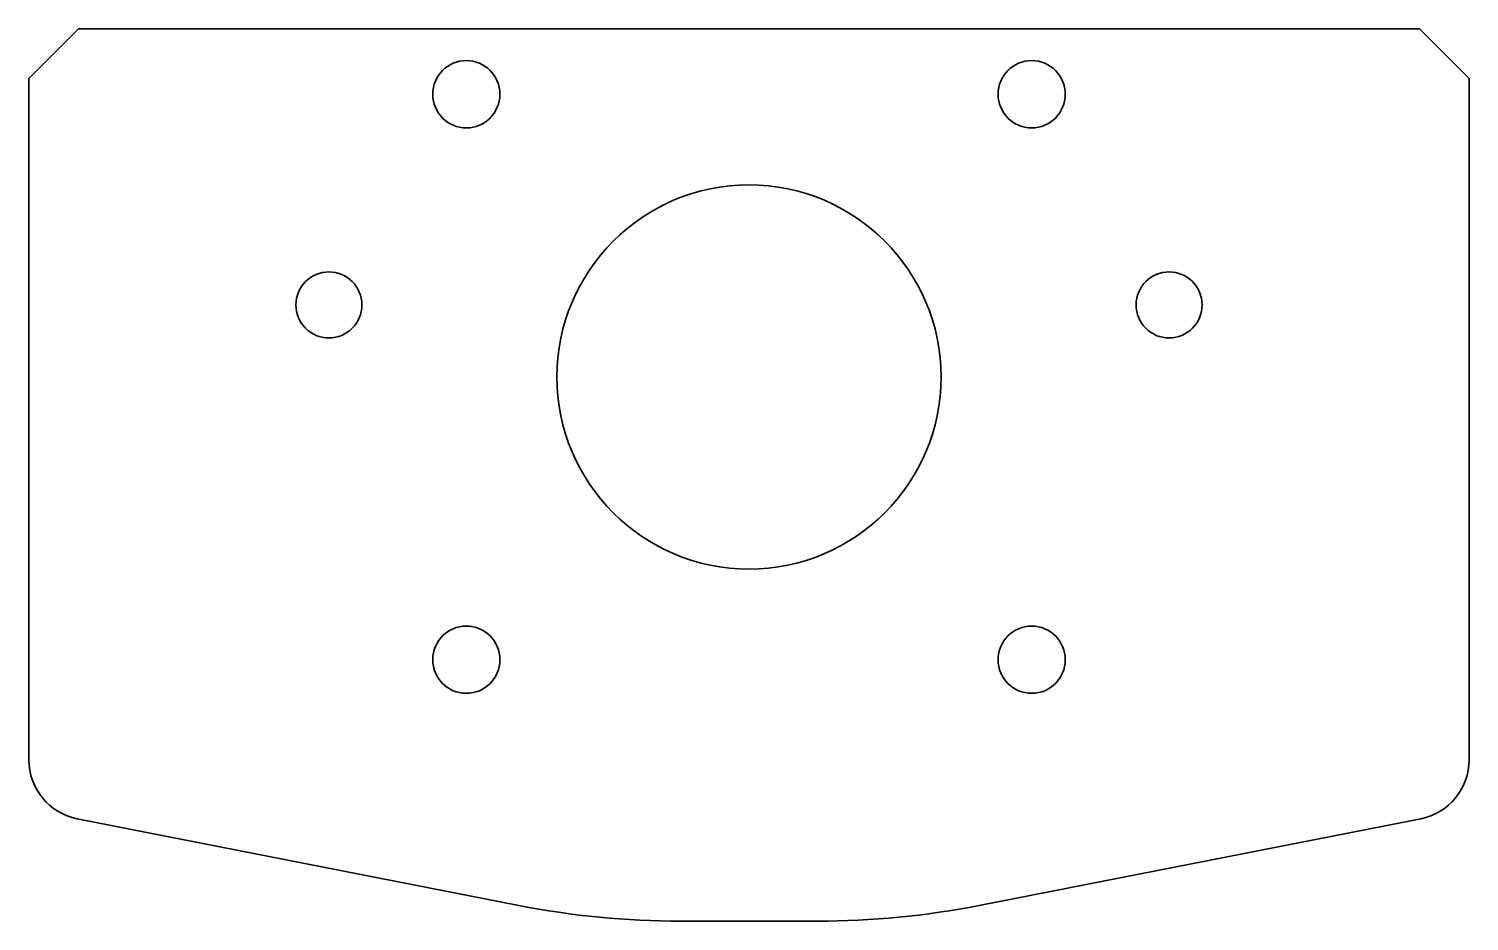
# Model space of a CAD drawing. Extents: x 237 to 357, y 173 to 247.
import ezdxf

# ---------------------------------------------------------------- set-up
doc = ezdxf.new("R2010")
doc.units = 0

msp = doc.modelspace()

# ---------------------------------------------------------------- linework, layer by layer
at = {"color": 7, "lineweight": 35}
for p, q in [((241.142136, 247.165009), (237, 243.022858)), ((352.857849, 247.165009), (241.142136, 247.165009)), ((352.857849, 247.165009), (357, 243.022858)), ((237, 186.278442), (237, 243.022858)), ((357, 186.278442), (357, 243.022858)), ((277.817993, 174.147491), (241.036316, 181.372192)), ((352.963684, 181.372192), (316.182007, 174.147491)), ((302.690308, 172.835007), (291.309662, 172.835007))]:
    msp.add_line(p, q, dxfattribs=at)
for centre, radius in [((273.450012, 241.714996), 2.8), ((320.549988, 241.714996), 2.8), ((297, 218.165009), 16), ((262, 224.165009), 2.75), ((332, 224.165009), 2.75), ((273.450012, 194.615005), 2.8), ((320.549988, 194.615005), 2.8)]:
    msp.add_circle(centre, radius, dxfattribs=at)
for centre, radius, start, end in [((242, 186.278442), 5, 180.000005, 258.887375), ((352, 186.278442), 5, 281.112626, 360), ((291.309662, 242.835007), 70, 258.887375, 269.999997), ((302.690308, 242.835007), 70, 269.999997, 281.112626)]:
    msp.add_arc(centre, radius, start, end, dxfattribs=at)

doc.saveas('drawing.dxf')
